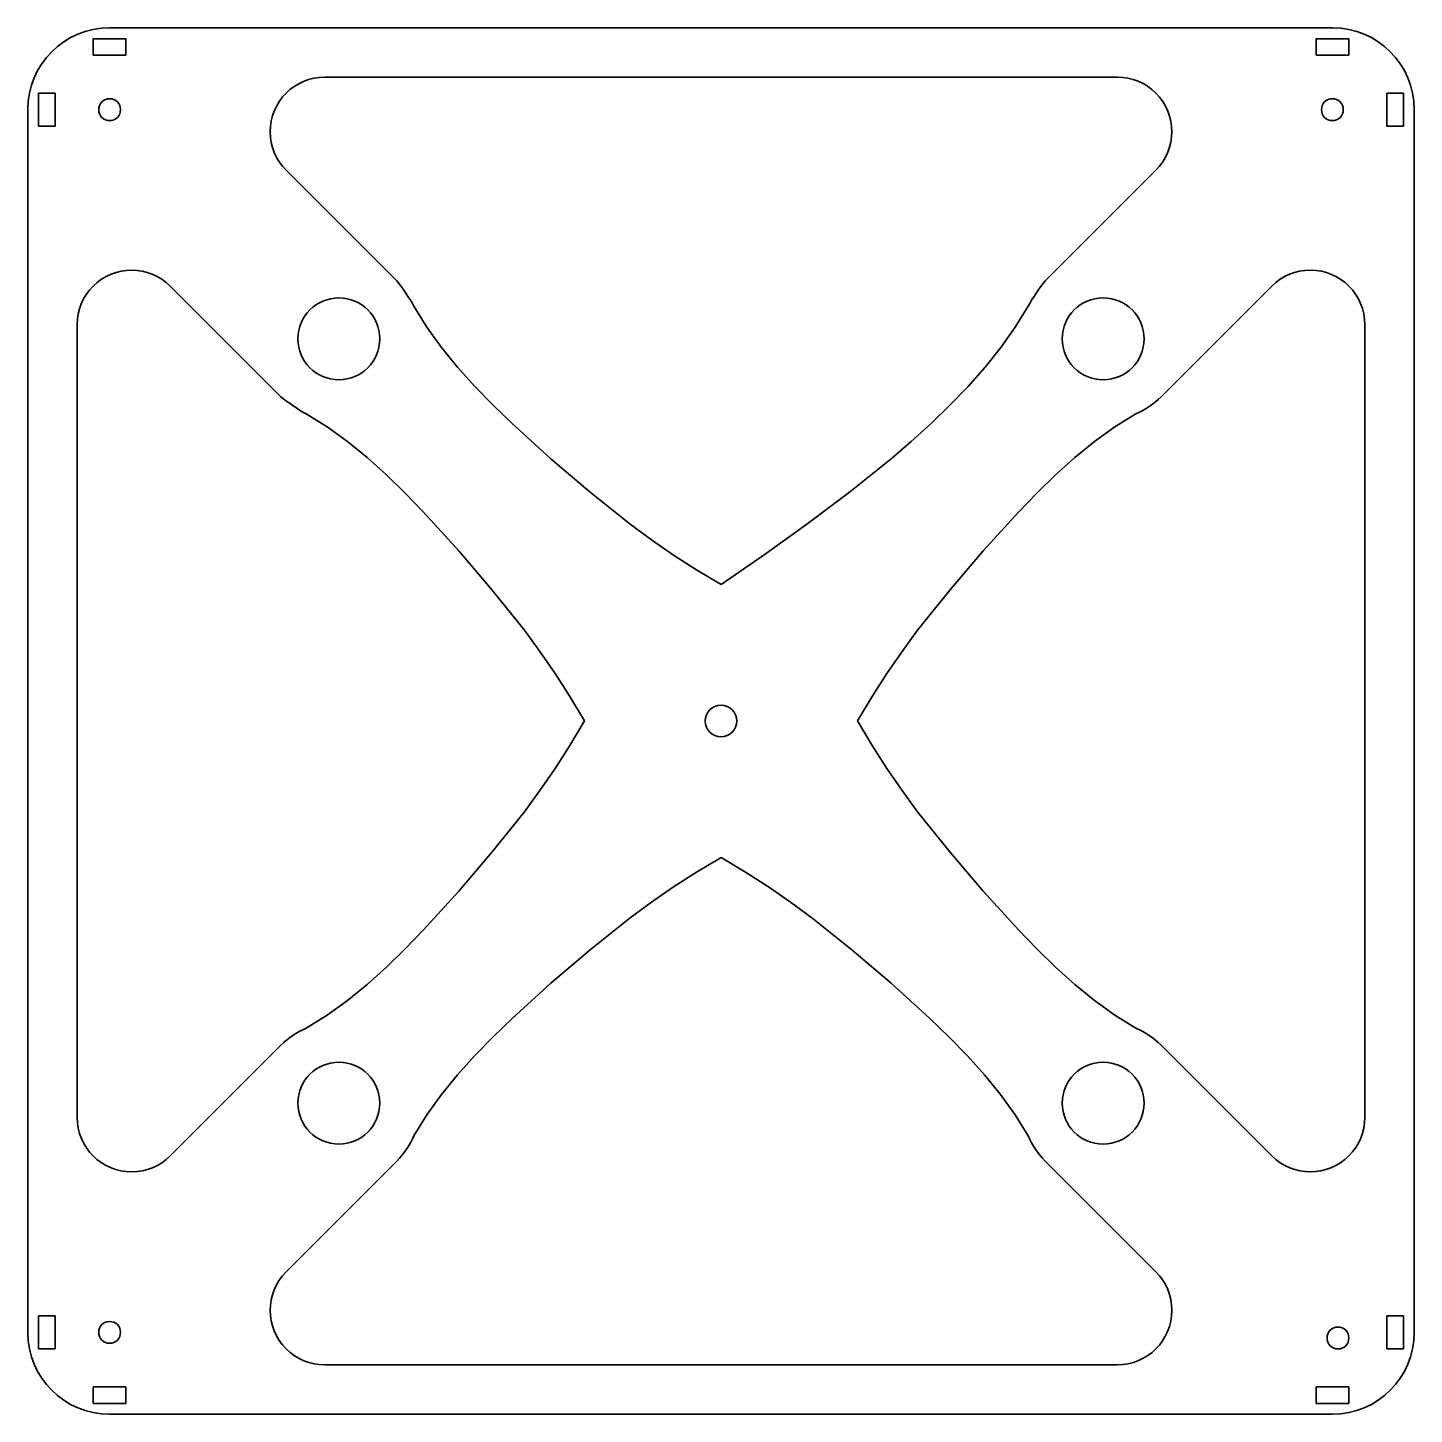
# Model space of a CAD drawing. Header units: centimetres. Extents: x 0.4 to 25.8, y -25.7 to -0.3.
import ezdxf

# ---------------------------------------------------------------- set-up
doc = ezdxf.new("R2010")
doc.units = ezdxf.units.CM
doc.header["$MEASUREMENT"] = 0
doc.layers.add('Capa 1', color=7, linetype='Continuous')

# ---------------------------------------------------------------- blocks, each defined once
blk = doc.blocks.new('block 2')
at = {"layer": 'Capa 1', "color": 1, "lineweight": 35, "true_color": 0xff0000}
blk.add_open_spline([(12.819, -13.001), (12.819, -12.841), (12.949, -12.711), (13.109, -12.711), (13.269, -12.711), (13.399, -12.841), (13.399, -13.001), (13.399, -13.162), (13.269, -13.291), (13.109, -13.291), (12.949, -13.291), (12.819, -13.162), (12.819, -13.001), (12.819, -13.001), (12.819, -13.001), (12.819, -13.001)], degree=3, knots=[0, 0, 0, 0, 1, 1, 1, 2, 2, 2, 3, 3, 3, 4, 4, 4, 5, 5, 5, 5], dxfattribs=at)
blk = doc.blocks.new('block 3')
at = {"layer": 'Capa 1', "color": 1, "lineweight": 35, "true_color": 0xff0000}
blk.add_open_spline([(5.359, -6.001), (5.359, -5.587), (5.695, -5.251), (6.109, -5.251), (6.523, -5.251), (6.859, -5.587), (6.859, -6.001), (6.859, -6.416), (6.523, -6.751), (6.109, -6.751), (5.695, -6.751), (5.359, -6.416), (5.359, -6.001), (5.359, -6.001), (5.359, -6.001), (5.359, -6.001)], degree=3, knots=[0, 0, 0, 0, 1, 1, 1, 2, 2, 2, 3, 3, 3, 4, 4, 4, 5, 5, 5, 5], dxfattribs=at)
blk = doc.blocks.new('block 4')
at = {"layer": 'Capa 1', "color": 1, "lineweight": 35, "true_color": 0xff0000}
blk.add_open_spline([(5.359, -20.001), (5.359, -19.587), (5.695, -19.251), (6.109, -19.251), (6.523, -19.251), (6.859, -19.587), (6.859, -20.001), (6.859, -20.416), (6.523, -20.751), (6.109, -20.751), (5.695, -20.751), (5.359, -20.416), (5.359, -20.001), (5.359, -20.001), (5.359, -20.001), (5.359, -20.001)], degree=3, knots=[0, 0, 0, 0, 1, 1, 1, 2, 2, 2, 3, 3, 3, 4, 4, 4, 5, 5, 5, 5], dxfattribs=at)
blk = doc.blocks.new('block 5')
at = {"layer": 'Capa 1', "color": 1, "lineweight": 35, "true_color": 0xff0000}
blk.add_open_spline([(19.359, -6.001), (19.359, -5.587), (19.695, -5.251), (20.109, -5.251), (20.523, -5.251), (20.859, -5.587), (20.859, -6.001), (20.859, -6.416), (20.523, -6.751), (20.109, -6.751), (19.695, -6.751), (19.359, -6.416), (19.359, -6.001), (19.359, -6.001), (19.359, -6.001), (19.359, -6.001)], degree=3, knots=[0, 0, 0, 0, 1, 1, 1, 2, 2, 2, 3, 3, 3, 4, 4, 4, 5, 5, 5, 5], dxfattribs=at)
blk = doc.blocks.new('block 6')
at = {"layer": 'Capa 1', "color": 1, "lineweight": 35, "true_color": 0xff0000}
blk.add_open_spline([(19.359, -20.001), (19.359, -19.587), (19.695, -19.251), (20.109, -19.251), (20.523, -19.251), (20.859, -19.587), (20.859, -20.001), (20.859, -20.416), (20.523, -20.751), (20.109, -20.751), (19.695, -20.751), (19.359, -20.416), (19.359, -20.001), (19.359, -20.001), (19.359, -20.001), (19.359, -20.001)], degree=3, knots=[0, 0, 0, 0, 1, 1, 1, 2, 2, 2, 3, 3, 3, 4, 4, 4, 5, 5, 5, 5], dxfattribs=at)
blk = doc.blocks.new('block 7')
at = {"layer": 'Capa 1', "color": 1, "lineweight": 35, "true_color": 0xff0000}
blk.add_lwpolyline([(5.51, -7.377), (5.894, -7.614), (6.267, -7.882), (6.63, -8.177), (6.982, -8.495), (7.326, -8.829), (7.66, -9.176), (8.304, -9.884), (8.919, -10.602), (9.507, -11.34), (9.791, -11.726), (10.07, -12.129), (10.342, -12.553), (10.609, -13.001)], dxfattribs=at)
blk = doc.blocks.new('block 8')
at = {"layer": 'Capa 1', "color": 1, "lineweight": 35, "true_color": 0xff0000}
blk.add_open_spline([(1.71, -1.803), (1.71, -1.692), (1.8, -1.603), (1.91, -1.603), (2.021, -1.603), (2.11, -1.692), (2.11, -1.803), (2.11, -1.913), (2.021, -2.003), (1.91, -2.003), (1.8, -2.003), (1.71, -1.913), (1.71, -1.803), (1.71, -1.803), (1.71, -1.803), (1.71, -1.803)], degree=3, knots=[0, 0, 0, 0, 1, 1, 1, 2, 2, 2, 3, 3, 3, 4, 4, 4, 5, 5, 5, 5], dxfattribs=at)
blk = doc.blocks.new('block 9')
at = {"layer": 'Capa 1', "color": 1, "lineweight": 35, "true_color": 0xff0000}
blk.add_lwpolyline([(0.61, -2.103), (0.61, -1.503), (0.91, -1.503), (0.91, -2.103), (0.61, -2.103)], dxfattribs=at)
blk = doc.blocks.new('block 10')
at = {"layer": 'Capa 1', "color": 1, "lineweight": 35, "true_color": 0xff0000}
blk.add_lwpolyline([(1.61, -0.803), (2.21, -0.803), (2.21, -0.503), (1.61, -0.503), (1.61, -0.803)], dxfattribs=at)
blk = doc.blocks.new('block 11')
at = {"layer": 'Capa 1', "color": 1, "lineweight": 35, "true_color": 0xff0000}
blk.add_lwpolyline([(3.021, -5.035), (5.048, -7.062)], dxfattribs=at)
blk = doc.blocks.new('block 12')
at = {"layer": 'Capa 1', "color": 1, "lineweight": 35, "true_color": 0xff0000}
blk.add_lwpolyline([(5.143, -2.914), (7.17, -4.941)], dxfattribs=at)
blk = doc.blocks.new('block 13')
at = {"layer": 'Capa 1', "color": 1, "lineweight": 35, "true_color": 0xff0000}
blk.add_lwpolyline([(7.484, -5.402), (7.721, -5.786), (7.989, -6.159), (8.285, -6.522), (8.602, -6.875), (8.937, -7.218), (9.283, -7.553), (9.992, -8.197), (10.71, -8.812), (11.448, -9.399), (11.833, -9.684), (12.236, -9.962), (12.661, -10.235), (13.109, -10.501)], dxfattribs=at)
blk = doc.blocks.new('block 14')
at = {"layer": 'Capa 1', "color": 1, "lineweight": 35, "true_color": 0xff0000}
blk.add_lwpolyline([(7.484, -20.601), (7.721, -20.217), (7.989, -19.844), (8.285, -19.481), (8.602, -19.128), (8.937, -18.785), (9.283, -18.45), (9.992, -17.806), (10.71, -17.191), (11.448, -16.604), (11.833, -16.319), (12.236, -16.04), (12.661, -15.768), (13.109, -15.501)], dxfattribs=at)
blk = doc.blocks.new('block 15')
at = {"layer": 'Capa 1', "color": 1, "lineweight": 35, "true_color": 0xff0000}
blk.add_lwpolyline([(5.51, -18.626), (5.894, -18.389), (6.267, -18.121), (6.63, -17.826), (6.982, -17.508), (7.326, -17.173), (7.66, -16.827), (8.304, -16.118), (8.919, -15.401), (9.507, -14.663), (9.791, -14.277), (10.07, -13.874), (10.342, -13.45), (10.609, -13.001)], dxfattribs=at)
blk = doc.blocks.new('block 16')
at = {"layer": 'Capa 1', "color": 1, "lineweight": 35, "true_color": 0xff0000}
blk.add_lwpolyline([(3.021, -20.968), (5.048, -18.941)], dxfattribs=at)
blk = doc.blocks.new('block 17')
at = {"layer": 'Capa 1', "color": 1, "lineweight": 35, "true_color": 0xff0000}
blk.add_lwpolyline([(5.143, -23.089), (7.17, -21.062)], dxfattribs=at)
blk = doc.blocks.new('block 18')
at = {"layer": 'Capa 1', "color": 1, "lineweight": 35, "true_color": 0xff0000}
blk.add_lwpolyline([(0.91, -24.5), (0.91, -23.9), (0.61, -23.9), (0.61, -24.5), (0.91, -24.5)], dxfattribs=at)
blk = doc.blocks.new('block 19')
at = {"layer": 'Capa 1', "color": 1, "lineweight": 35, "true_color": 0xff0000}
blk.add_lwpolyline([(2.21, -25.2), (2.21, -25.5), (1.61, -25.5), (1.61, -25.2), (2.21, -25.2)], dxfattribs=at)
blk = doc.blocks.new('block 20')
at = {"layer": 'Capa 1', "color": 1, "lineweight": 35, "true_color": 0xff0000}
blk.add_open_spline([(1.71, -24.2), (1.71, -24.09), (1.8, -24), (1.91, -24), (2.021, -24), (2.11, -24.09), (2.11, -24.2), (2.11, -24.311), (2.021, -24.4), (1.91, -24.4), (1.8, -24.4), (1.71, -24.311), (1.71, -24.2), (1.71, -24.2), (1.71, -24.2), (1.71, -24.2)], degree=3, knots=[0, 0, 0, 0, 1, 1, 1, 2, 2, 2, 3, 3, 3, 4, 4, 4, 5, 5, 5, 5], dxfattribs=at)
blk = doc.blocks.new('block 21')
at = {"layer": 'Capa 1', "color": 1, "lineweight": 35, "true_color": 0xff0000}
blk.add_lwpolyline([(20.708, -18.626), (20.324, -18.389), (19.951, -18.121), (19.588, -17.826), (19.236, -17.508), (18.892, -17.173), (18.558, -16.827), (17.913, -16.118), (17.299, -15.401), (16.711, -14.663), (16.426, -14.277), (16.148, -13.874), (15.875, -13.45), (15.609, -13.001)], dxfattribs=at)
blk = doc.blocks.new('block 22')
at = {"layer": 'Capa 1', "color": 1, "lineweight": 35, "true_color": 0xff0000}
blk.add_lwpolyline([(18.734, -20.601), (18.496, -20.217), (18.228, -19.844), (17.933, -19.481), (17.615, -19.128), (17.281, -18.785), (16.935, -18.45), (16.226, -17.806), (15.508, -17.191), (14.77, -16.604), (14.384, -16.319), (13.981, -16.04), (13.557, -15.768), (13.109, -15.501)], dxfattribs=at)
blk = doc.blocks.new('block 23')
at = {"layer": 'Capa 1', "color": 1, "lineweight": 35, "true_color": 0xff0000}
blk.add_lwpolyline([(21.075, -23.089), (19.048, -21.062)], dxfattribs=at)
blk = doc.blocks.new('block 24')
at = {"layer": 'Capa 1', "color": 1, "lineweight": 35, "true_color": 0xff0000}
blk.add_lwpolyline([(23.196, -20.968), (21.17, -18.941)], dxfattribs=at)
blk = doc.blocks.new('block 25')
at = {"layer": 'Capa 1', "color": 1, "lineweight": 35, "true_color": 0xff0000}
blk.add_lwpolyline([(24.608, -25.2), (24.008, -25.2), (24.008, -25.5), (24.608, -25.5), (24.608, -25.2)], dxfattribs=at)
blk = doc.blocks.new('block 26')
at = {"layer": 'Capa 1', "color": 1, "lineweight": 35, "true_color": 0xff0000}
blk.add_lwpolyline([(25.308, -23.9), (25.608, -23.9), (25.608, -24.5), (25.308, -24.5), (25.308, -23.9)], dxfattribs=at)
blk = doc.blocks.new('block 27')
at = {"layer": 'Capa 1', "color": 1, "lineweight": 35, "true_color": 0xff0000}
blk.add_open_spline([(24.21, -24.303), (24.21, -24.192), (24.3, -24.103), (24.41, -24.103), (24.521, -24.103), (24.61, -24.192), (24.61, -24.303), (24.61, -24.413), (24.521, -24.503), (24.41, -24.503), (24.3, -24.503), (24.21, -24.413), (24.21, -24.303), (24.21, -24.303), (24.21, -24.303), (24.21, -24.303)], degree=3, knots=[0, 0, 0, 0, 1, 1, 1, 2, 2, 2, 3, 3, 3, 4, 4, 4, 5, 5, 5, 5], dxfattribs=at)
blk = doc.blocks.new('block 28')
at = {"layer": 'Capa 1', "color": 1, "lineweight": 35, "true_color": 0xff0000}
blk.add_lwpolyline([(18.734, -5.402), (18.498, -5.786), (18.235, -6.16), (17.946, -6.523), (17.635, -6.876), (17.303, -7.219), (16.956, -7.554), (16.595, -7.879), (16.224, -8.197), (15.462, -8.809), (14.684, -9.395), (13.899, -9.958), (13.109, -10.501)], dxfattribs=at)
blk = doc.blocks.new('block 29')
at = {"layer": 'Capa 1', "color": 1, "lineweight": 35, "true_color": 0xff0000}
blk.add_lwpolyline([(20.708, -7.377), (20.324, -7.614), (19.951, -7.882), (19.588, -8.177), (19.236, -8.495), (18.892, -8.829), (18.558, -9.176), (17.913, -9.884), (17.299, -10.602), (16.711, -11.34), (16.426, -11.726), (16.148, -12.129), (15.875, -12.553), (15.609, -13.001)], dxfattribs=at)
blk = doc.blocks.new('block 30')
at = {"layer": 'Capa 1', "color": 1, "lineweight": 35, "true_color": 0xff0000}
blk.add_lwpolyline([(23.196, -5.035), (21.17, -7.062)], dxfattribs=at)
blk = doc.blocks.new('block 31')
at = {"layer": 'Capa 1', "color": 1, "lineweight": 35, "true_color": 0xff0000}
blk.add_lwpolyline([(21.075, -2.914), (19.048, -4.941)], dxfattribs=at)
blk = doc.blocks.new('block 32')
at = {"layer": 'Capa 1', "color": 1, "lineweight": 35, "true_color": 0xff0000}
blk.add_lwpolyline([(25.308, -1.503), (25.308, -2.103), (25.608, -2.103), (25.608, -1.503), (25.308, -1.503)], dxfattribs=at)
blk = doc.blocks.new('block 33')
at = {"layer": 'Capa 1', "color": 1, "lineweight": 35, "true_color": 0xff0000}
blk.add_lwpolyline([(24.008, -0.803), (24.008, -0.503), (24.608, -0.503), (24.608, -0.803), (24.008, -0.803)], dxfattribs=at)
blk = doc.blocks.new('block 34')
at = {"layer": 'Capa 1', "color": 1, "lineweight": 35, "true_color": 0xff0000}
blk.add_open_spline([(24.108, -1.803), (24.108, -1.692), (24.197, -1.603), (24.308, -1.603), (24.418, -1.603), (24.508, -1.692), (24.508, -1.803), (24.508, -1.913), (24.418, -2.003), (24.308, -2.003), (24.197, -2.003), (24.108, -1.913), (24.108, -1.803), (24.108, -1.803), (24.108, -1.803), (24.108, -1.803)], degree=3, knots=[0, 0, 0, 0, 1, 1, 1, 2, 2, 2, 3, 3, 3, 4, 4, 4, 5, 5, 5, 5], dxfattribs=at)
blk = doc.blocks.new('block 35')
at = {"layer": 'Capa 1', "color": 1, "lineweight": 35, "true_color": 0xff0000}
blk.add_open_spline([(0.41, -24.2), (0.41, -24.2), (0.41, -1.803), (0.41, -1.803), (0.41, -0.974), (1.082, -0.303), (1.91, -0.303), (1.91, -0.303), (24.308, -0.303), (24.308, -0.303), (25.136, -0.303), (25.808, -0.974), (25.808, -1.803), (25.808, -1.803), (25.808, -24.2), (25.808, -24.2), (25.808, -25.029), (25.136, -25.7), (24.308, -25.7), (24.308, -25.7), (1.91, -25.7), (1.91, -25.7), (1.082, -25.7), (0.41, -25.029), (0.41, -24.2)], degree=3, knots=[0, 0, 0, 0, 1, 1, 1, 2, 2, 2, 3, 3, 3, 4, 4, 4, 5, 5, 5, 6, 6, 6, 7, 7, 7, 8, 8, 8, 8], dxfattribs=at)
blk = doc.blocks.new('block 36')
at = {"layer": 'Capa 1', "color": 1, "lineweight": 35, "true_color": 0xff0000}
blk.add_lwpolyline([(1.314, -5.742), (1.314, -20.261)], dxfattribs=at)
blk = doc.blocks.new('block 37')
at = {"layer": 'Capa 1', "color": 1, "lineweight": 35, "true_color": 0xff0000}
blk.add_lwpolyline([(5.85, -24.796), (20.368, -24.796)], dxfattribs=at)
blk = doc.blocks.new('block 38')
at = {"layer": 'Capa 1', "color": 1, "lineweight": 35, "true_color": 0xff0000}
blk.add_lwpolyline([(24.904, -20.261), (24.904, -5.742)], dxfattribs=at)
blk = doc.blocks.new('block 39')
at = {"layer": 'Capa 1', "color": 1, "lineweight": 35, "true_color": 0xff0000}
blk.add_lwpolyline([(20.368, -1.207), (5.85, -1.207)], dxfattribs=at)
blk = doc.blocks.new('block 40')
at = {"layer": 'Capa 1', "color": 1, "lineweight": 35, "true_color": 0xff0000}
blk.add_open_spline([(5.85, -1.207), (5.298, -1.207), (4.85, -1.655), (4.85, -2.207), (4.85, -2.472), (4.955, -2.726), (5.143, -2.914)], degree=3, knots=[0, 0, 0, 0, 1, 1, 1, 2, 2, 2, 2], dxfattribs=at)
blk = doc.blocks.new('block 41')
at = {"layer": 'Capa 1', "color": 1, "lineweight": 35, "true_color": 0xff0000}
blk.add_open_spline([(21.075, -2.914), (21.466, -2.523), (21.466, -1.89), (21.075, -1.5), (20.888, -1.312), (20.633, -1.207), (20.368, -1.207)], degree=3, knots=[0, 0, 0, 0, 1, 1, 1, 2, 2, 2, 2], dxfattribs=at)
blk = doc.blocks.new('block 42')
at = {"layer": 'Capa 1', "color": 1, "lineweight": 35, "true_color": 0xff0000}
blk.add_open_spline([(24.904, -5.742), (24.904, -5.19), (24.456, -4.742), (23.904, -4.742), (23.638, -4.742), (23.384, -4.848), (23.196, -5.035)], degree=3, knots=[0, 0, 0, 0, 1, 1, 1, 2, 2, 2, 2], dxfattribs=at)
blk = doc.blocks.new('block 43')
at = {"layer": 'Capa 1', "color": 1, "lineweight": 35, "true_color": 0xff0000}
blk.add_open_spline([(23.196, -20.968), (23.587, -21.358), (24.22, -21.358), (24.611, -20.968), (24.798, -20.78), (24.904, -20.526), (24.904, -20.261)], degree=3, knots=[0, 0, 0, 0, 1, 1, 1, 2, 2, 2, 2], dxfattribs=at)
blk = doc.blocks.new('block 44')
at = {"layer": 'Capa 1', "color": 1, "lineweight": 35, "true_color": 0xff0000}
blk.add_open_spline([(20.368, -24.796), (20.92, -24.796), (21.368, -24.348), (21.368, -23.796), (21.368, -23.531), (21.263, -23.277), (21.075, -23.089)], degree=3, knots=[0, 0, 0, 0, 1, 1, 1, 2, 2, 2, 2], dxfattribs=at)
blk = doc.blocks.new('block 45')
at = {"layer": 'Capa 1', "color": 1, "lineweight": 35, "true_color": 0xff0000}
blk.add_open_spline([(5.143, -23.089), (4.752, -23.48), (4.752, -24.113), (5.143, -24.503), (5.33, -24.691), (5.585, -24.796), (5.85, -24.796)], degree=3, knots=[0, 0, 0, 0, 1, 1, 1, 2, 2, 2, 2], dxfattribs=at)
blk = doc.blocks.new('block 46')
at = {"layer": 'Capa 1', "color": 1, "lineweight": 35, "true_color": 0xff0000}
blk.add_open_spline([(1.314, -20.261), (1.314, -20.813), (1.762, -21.261), (2.314, -21.261), (2.579, -21.261), (2.834, -21.155), (3.021, -20.968)], degree=3, knots=[0, 0, 0, 0, 1, 1, 1, 2, 2, 2, 2], dxfattribs=at)
blk = doc.blocks.new('block 47')
at = {"layer": 'Capa 1', "color": 1, "lineweight": 35, "true_color": 0xff0000}
blk.add_open_spline([(3.021, -5.035), (2.631, -4.645), (1.998, -4.645), (1.607, -5.035), (1.42, -5.223), (1.314, -5.477), (1.314, -5.742)], degree=3, knots=[0, 0, 0, 0, 1, 1, 1, 2, 2, 2, 2], dxfattribs=at)
blk = doc.blocks.new('block 48')
at = {"layer": 'Capa 1', "color": 1, "lineweight": 35, "true_color": 0xff0000}
blk.add_open_spline([(5.51, -18.626), (5.338, -18.701), (5.181, -18.808), (5.048, -18.941)], degree=3, dxfattribs=at)
blk = doc.blocks.new('block 49')
at = {"layer": 'Capa 1', "color": 1, "lineweight": 35, "true_color": 0xff0000}
blk.add_open_spline([(7.17, -21.062), (7.302, -20.929), (7.409, -20.773), (7.484, -20.601)], degree=3, dxfattribs=at)
blk = doc.blocks.new('block 50')
at = {"layer": 'Capa 1', "color": 1, "lineweight": 35, "true_color": 0xff0000}
blk.add_open_spline([(18.734, -20.601), (18.809, -20.773), (18.915, -20.929), (19.048, -21.062)], degree=3, dxfattribs=at)
blk = doc.blocks.new('block 51')
at = {"layer": 'Capa 1', "color": 1, "lineweight": 35, "true_color": 0xff0000}
blk.add_open_spline([(21.17, -18.941), (21.037, -18.808), (20.88, -18.701), (20.708, -18.626)], degree=3, dxfattribs=at)
blk = doc.blocks.new('block 52')
at = {"layer": 'Capa 1', "color": 1, "lineweight": 35, "true_color": 0xff0000}
blk.add_open_spline([(20.708, -7.377), (20.88, -7.302), (21.037, -7.195), (21.17, -7.062)], degree=3, dxfattribs=at)
blk = doc.blocks.new('block 53')
at = {"layer": 'Capa 1', "color": 1, "lineweight": 35, "true_color": 0xff0000}
blk.add_open_spline([(19.048, -4.941), (18.931, -5.086), (18.826, -5.24), (18.734, -5.402)], degree=3, dxfattribs=at)
blk = doc.blocks.new('block 54')
at = {"layer": 'Capa 1', "color": 1, "lineweight": 35, "true_color": 0xff0000}
blk.add_open_spline([(7.484, -5.402), (7.392, -5.24), (7.287, -5.086), (7.17, -4.941)], degree=3, dxfattribs=at)
blk = doc.blocks.new('block 55')
at = {"layer": 'Capa 1', "color": 1, "lineweight": 35, "true_color": 0xff0000}
blk.add_open_spline([(5.048, -7.062), (5.193, -7.179), (5.348, -7.284), (5.51, -7.377)], degree=3, dxfattribs=at)

msp = doc.modelspace()

# ---------------------------------------------------------------- block references
at = {"layer": 'Capa 1'}
for name in ['block 35', 'block 10', 'block 33', 'block 40', 'block 39', 'block 41', 'block 9', 'block 32', 'block 8', 'block 34', 'block 12', 'block 31', 'block 47', 'block 42', 'block 11', 'block 54', 'block 53', 'block 30', 'block 3', 'block 5', 'block 13', 'block 28', 'block 36', 'block 38', 'block 55', 'block 52', 'block 7', 'block 29', 'block 2', 'block 15', 'block 21', 'block 14', 'block 22', 'block 48', 'block 51', 'block 16', 'block 24', 'block 4', 'block 6', 'block 46', 'block 43', 'block 49', 'block 50', 'block 17', 'block 23', 'block 45', 'block 44', 'block 18', 'block 20', 'block 27', 'block 26', 'block 37', 'block 19', 'block 25']:
    msp.add_blockref(name, (0, 0), dxfattribs=at)

doc.saveas('drawing.dxf')
